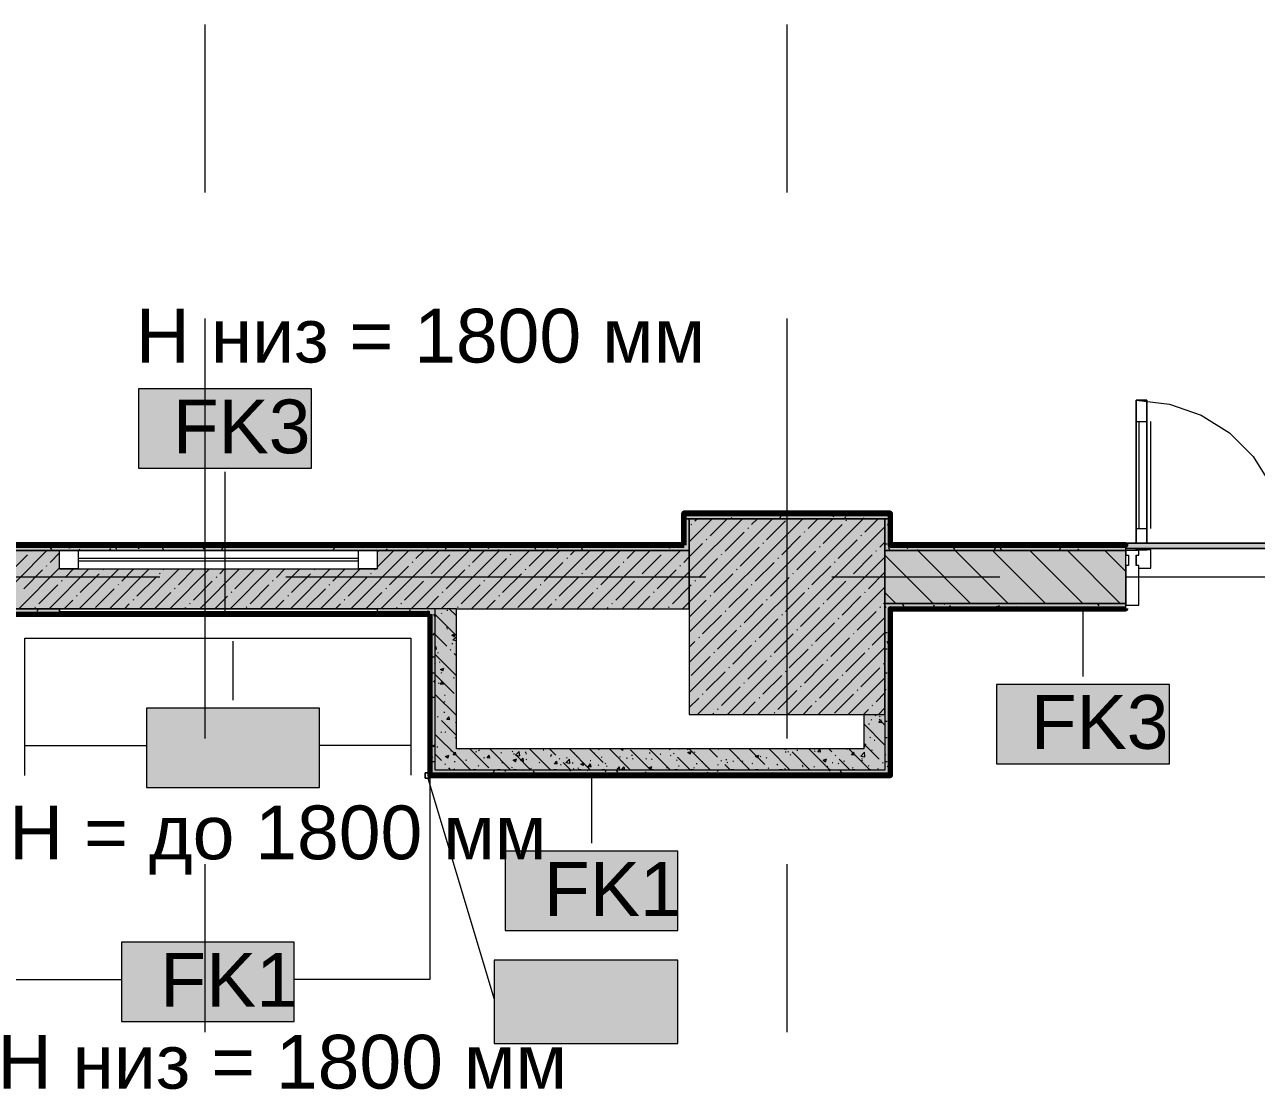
# Model space of a CAD drawing. Header units: millimetres. Extents: x -3817 to 677485, y -22715 to 103890.
# Drawn here: x 54021 to 58677, y 7774 to 11800 of the extents above; entities that cross this region are included whole.
import ezdxf

# ---------------------------------------------------------------- set-up
doc = ezdxf.new("R2010")
doc.units = ezdxf.units.MM
doc.layers.add('PDF _Геометрия', color=7, linetype='Continuous', true_color=0x1d1d1d)
doc.layers.add('PDF _Сплошная заливка', color=7, linetype='Continuous', true_color=0xffffff)
doc.layers.add('PDF _Текст', color=7, linetype='Continuous')
doc.styles.add('PDF GOST-Common', font='arial.ttf')

msp = doc.modelspace()

# ---------------------------------------------------------------- hatches: boundary and pattern name
at = {"layer": 'PDF _Сплошная заливка', "transparency": 33554559}
for points in [[(57273.3, 9931.3), (57293.3, 9931.3), (57293.3, 9951.4), (56513.3, 9951.4), (56513.3, 9931.3), (56533.3, 9931.3)], [(52977.9, 9591.3), (56533.3, 9591.3), (56533.3, 9811.3), (55353.3, 9811.3), (55353.3, 9741.4), (54153.3, 9741.4), (54153.3, 9811.3), (53093.3, 9811.3), (53093.3, 9771.3), (53088.3, 9771.3), (53088.3, 9811.3), (52849.5, 9811.3), (52837.9, 9791.4), (52803.3, 9811.3), (52798.3, 9811.3), (52798.3, 9771.3), (52793.3, 9771.3), (52793.3, 9811.3), (52773.3, 9811.3), (52773.3, 9591.3), (52803.3, 9591.3)], [(57273.3, 8981.3), (57293.3, 8981.3), (57293.3, 9591.3), (57273.3, 9591.3), (57273.3, 9191.4)], [(57273.3, 8981.3), (57273.3, 9061.4), (55653.3, 9061.4), (55653.3, 8981.3), (56330.8, 8981.3)], [(57293.3, 8961.3), (57293.3, 8981.3), (55573.3, 8981.3), (55573.3, 8961.3), (56330.8, 8961.3)]]:
    msp.add_hatch(color=256, dxfattribs=at).paths.add_polyline_path(points)
h = msp.add_hatch(color=256, dxfattribs=at)
h.paths.add_polyline_path([(56513.3, 9811.3), (56513.3, 9831.4), (52861, 9831.4), (52849.5, 9811.3), (56330.8, 9811.3)], flags=0)
h.paths.add_polyline_path([(52798.3, 9811.3), (52803.3, 9811.3), (52814.8, 9831.4), (52793.3, 9831.4), (52793.3, 9811.3)], flags=0)
h = msp.add_hatch(color=256, dxfattribs=at)
h.paths.add_polyline_path([(60783.9, 9811.3), (61013.3, 9811.3), (61013.3, 9831.4), (59833.5, 9831.4), (59833.5, 9811.3)], flags=0)
h.paths.add_polyline_path([(57293.3, 9811.3), (58183.3, 9811.3), (58183.3, 9831.4), (57293.3, 9831.4)], flags=0)
at = {"layer": 'PDF _Сплошная заливка', "true_color": 0x494949, "transparency": 33554559}
msp.add_hatch(color=251, dxfattribs=at).paths.add_polyline_path([(59823.3, 9819.4), (59823.3, 9839.4), (58183.3, 9839.4), (58183.3, 9819.4), (59299.5, 9819.4)])
at = {"layer": 'PDF _Сплошная заливка', "transparency": 33554559}
h = msp.add_hatch(color=256, dxfattribs=at)
h.paths.add_polyline_path([(61033.3, 9611.4), (61033.3, 9811.3), (59828.3, 9811.3), (59828.3, 9611.4), (61013.3, 9611.4)], flags=0)
h.paths.add_polyline_path([(57815.1, 9611.4), (58183.3, 9611.4), (58183.3, 9811.3), (57273.3, 9811.3), (57273.3, 9611.4)], flags=0)
h = msp.add_hatch(color=256, dxfattribs=at)
h.paths.add_polyline_path([(60783.9, 9591.3), (61013.3, 9591.3), (61013.3, 9611.4), (59833.5, 9611.4), (59833.5, 9591.3)], flags=0)
h.paths.add_polyline_path([(57293.3, 9591.3), (58183.3, 9591.3), (58183.3, 9611.4), (57273.3, 9611.4), (57273.3, 9591.3)], flags=0)
h = msp.add_hatch(color=256, dxfattribs=at)
h.paths.add_polyline_path([(55573.3, 9571.4), (55573.3, 9591.3), (55353.3, 9591.3), (55353.3, 9571.4), (55553.3, 9571.4)], flags=0)
h.paths.add_polyline_path([(53953.3, 9571.4), (54153.3, 9571.4), (54153.3, 9591.3), (53953.3, 9591.3)], flags=0)

# ---------------------------------------------------------------- linework, layer by layer
at = {"layer": 'PDF _Геометрия', "color": 253, "lineweight": 9, "true_color": 0xaaaaaa}
for points in [[(54703.3, 11164.8), (54703.3, 11799.8)], [(56903.3, 11164.8), (56903.3, 11799.8)], [(54703.3, 9101), (54703.3, 10688.5)], [(56903.3, 9101), (56903.3, 10688.5)], [(58223.3, 9839.4), (58223.3, 10379.3), (58349, 10365.2), (58468.4, 10323.4), (58575.5, 10256.1), (58665, 10166.6), (58732.3, 10059.5), (58774.1, 9940.1), (58785.4, 9839.4)], [(58223.3, 10299.3), (58263.3, 10299.3)], [(58233.3, 10299.3), (58233.3, 9894.4)], [(58277.3, 10299.3), (58277.3, 9894.4)], [(58223.3, 9894.4), (58263.3, 9894.4)], [(55353.3, 9811.3), (54153.3, 9811.3)], [(55283.3, 9781.4), (54223.3, 9781.4)], [(58223.3, 9819.4), (58223.3, 9814.4)], [(58233.3, 9744.3), (58278.3, 9744.3), (58278.3, 9814.4), (58223.3, 9814.4), (58223.3, 9811.3)], [(58223.3, 9794.3), (58223.3, 9754.3)], [(58263.3, 9819.4), (58263.3, 9814.4), (58263.3, 9819.4)], [(54153.3, 9741.4), (55353.3, 9741.4)], [(55283.3, 9771.3), (54223.3, 9771.3)], [(53897.6, 9711.4), (54532.6, 9711.4)], [(55008.8, 9711.4), (56596.3, 9711.4)], [(57072.6, 9711.4), (57707.6, 9711.4)], [(58183.8, 9711.4), (59771.3, 9711.4)], [(54703.3, 7989.8), (54703.3, 8624.8)], [(56903.3, 7989.8), (56903.3, 8624.8)]]:
    msp.add_lwpolyline(points, dxfattribs=at)
at = {"layer": 'PDF _Геометрия', "color": 7, "lineweight": 9}
for points in [[(55105, 10422.5), (54451.8, 10422.5), (54451.8, 10122.5), (55105, 10122.5)], [(57273.3, 9931.3), (56533.3, 9931.3), (56533.3, 9191.4), (57273.3, 9191.4)], [(58183.3, 9811.3), (57293.3, 9811.3)], [(57273.3, 9611.4), (58183.3, 9611.4)], [(58348.5, 9304.9), (57695.4, 9304.9), (57695.4, 9004.9), (58348.5, 9004.9)], [(55135, 9215.5), (54481.8, 9215.5), (54481.8, 8915.5), (55135, 8915.5)], [(56490.2, 8674.9), (55837.1, 8674.9), (55837.1, 8374.9), (56490.2, 8374.9)], [(55039.6, 8330.9), (54386.5, 8330.9), (54386.5, 8030.9), (55039.6, 8030.9)], [(56490.2, 8261.9), (55796.3, 8261.9), (55796.3, 7946.6), (56490.2, 7946.6)], [(56490.2, 8261.9), (55796.3, 8261.9), (55796.3, 7946.6), (56490.2, 7946.6)]]:
    msp.add_lwpolyline(points, close=True, dxfattribs=at)
at = {"layer": 'PDF _Геометрия', "color": 253, "lineweight": 9, "true_color": 0xaaaaaa}
for points in [[(58223.3, 9839.4), (58223.3, 10379.3), (58263.3, 10379.3), (58263.3, 9839.4), (58263.3, 10379.3), (58223.3, 10379.3)], [(58263.3, 9814.4), (58223.3, 9814.4), (58223.3, 9819.4), (58223.3, 9814.4)]]:
    msp.add_lwpolyline(points, close=True, dxfattribs=at)
at = {"layer": 'PDF _Геометрия', "color": 7, "lineweight": 9}
for points in [[(54778.4, 9570.8), (54778.4, 10108.6)], [(58183.3, 9819.4), (59823.3, 9819.4), (58183.3, 9819.4), (58183.3, 9839.4), (59823.3, 9839.4), (58183.3, 9839.4)], [(53954.3, 9571.4), (54153.3, 9571.4)], [(55553.3, 9570.4), (55553.3, 8961.3)], [(55653.3, 9591.3), (55573.3, 9591.3)], [(57293.3, 9591.3), (58183.3, 9591.3)], [(58021.9, 9590.9), (58021.9, 9335)], [(54808.4, 9468.2), (54808.4, 9245.6)], [(55552.8, 9227.1), (55552.8, 8189), (55039.6, 8189)], [(53951.7, 9197.1), (53951.7, 8189), (54386.5, 8189)], [(54021.8, 9073.6), (54481.8, 9073.6)], [(55477.9, 9073.6), (55135, 9073.6)], [(55552.3, 8970.3), (55535.3, 8970.3), (55535.3, 8950.3), (55554.8, 8950.3), (55554.8, 8960.3), (55554.8, 8950.3), (55535.3, 8950.3), (55535.3, 8970.3), (55545.3, 8970.3)], [(55545, 8950.3), (55796.3, 8114.4)], [(56163.7, 8960.8), (56163.7, 8705)]]:
    msp.add_lwpolyline(points, dxfattribs=at)
at = {"layer": 'PDF _Геометрия', "color": 9, "lineweight": 9, "true_color": 0xc0c0c0}
for points in [[(57193.3, 9191.4), (57193.3, 9061.4), (55653.3, 9061.4), (55653.3, 9591.3), (56533.3, 9591.3), (56533.3, 9811.3), (52849.5, 9811.3), (56513.3, 9811.3), (56533.3, 9811.3), (56533.3, 9931.3), (56513.3, 9931.3), (56513.3, 9832.4)], [(58183.3, 9591.3), (58183.3, 9611.4), (58183.3, 9811.3), (58183.3, 9831.4), (57293.3, 9831.4), (57293.3, 9931.3), (57273.3, 9931.3), (57273.3, 9811.3), (57293.3, 9811.3), (57273.3, 9811.3), (57273.3, 9611.4), (57273.3, 9591.3), (57273.3, 8981.3), (55573.3, 8981.3), (55573.3, 9571.4), (55573.3, 9591.3), (55353.3, 9591.3), (55353.3, 9571.4), (55553.3, 9571.4)], [(56513.3, 9831.4), (52861, 9831.4)], [(57273.3, 9311.3), (57273.3, 9061.4), (57273.3, 8981.3), (55653.3, 8981.3), (55573.3, 8981.3), (55573.3, 9591.3), (53933.3, 9591.3), (53933.3, 9061.4), (53933.3, 8981.3), (53933.3, 9591.3), (53953.3, 9591.3), (54153.3, 9591.3), (54153.3, 9571.4), (54153.3, 9591.3), (55353.3, 9591.3), (55353.3, 9571.4)], [(55553.3, 8961.3), (55573.3, 8961.3), (57293.3, 8961.3), (57293.3, 8981.3), (57293.3, 9590.3)]]:
    msp.add_lwpolyline(points, dxfattribs=at)
at = {"layer": 'PDF _Геометрия', "lineweight": 9}
for points in [[(56394.2, 9591.3), (56533.3, 9730.4), (56734.2, 9931.3)], [(56508.2, 9591.3), (56533.3, 9616.4), (56848.2, 9931.3)], [(56533.3, 9844.5), (56620.1, 9931.3)], [(56533.3, 9502.3), (56962.3, 9931.3)], [(56533.3, 9388.3), (57076.3, 9931.3)], [(56533.3, 9274.2), (57190.4, 9931.3)], [(56555.1, 9923.3), (56563.1, 9931.3)], [(56612.1, 9866.3), (56677.2, 9931.3)], [(56768.9, 9909.1), (56791.2, 9931.3)], [(56825.9, 9852), (56897.2, 9923.3)], [(56982.8, 9894.8), (57019.3, 9931.3)], [(57125.3, 9923.3), (57127.7, 9925.7)], [(57196.6, 9880.5), (57247.4, 9931.3)], [(56540.8, 9909.1), (56543.2, 9911.4)], [(56564.4, 9191.4), (57273.3, 9900.2)], [(56669.1, 9809.3), (56740.4, 9880.5)], [(56754.7, 9894.8), (56757, 9897.2)], [(56968.5, 9880.5), (56970.9, 9882.9)], [(57039.8, 9837.8), (57111.1, 9909.1)], [(56512.3, 9766.5), (56533.3, 9787.4), (56583.6, 9837.8)], [(56597.9, 9852), (56600.2, 9854.4)], [(56811.7, 9837.8), (56814.1, 9840.1)], [(56883, 9795), (56954.3, 9866.3)], [(57025.5, 9823.5), (57027.9, 9825.9)], [(57096.8, 9780.7), (57168.1, 9852)], [(57182.4, 9866.3), (57184.7, 9868.7)], [(57253.6, 9823.5), (57273.3, 9843.1)], [(53885.1, 9591.3), (54105.1, 9811.3)], [(53960.5, 9723.7), (54031.7, 9795)], [(54046, 9809.3), (54048.1, 9811.3)], [(54117.3, 9766.5), (54153.3, 9802.5)], [(55253.7, 9591.3), (55473.7, 9811.3)], [(55353.3, 9805), (55359.7, 9811.3)], [(55353.3, 9747.9), (55414.6, 9809.3)], [(55367.8, 9591.3), (55587.8, 9811.3)], [(55481.8, 9591.3), (55701.8, 9811.3)], [(55500.1, 9780.7), (55530.7, 9811.3)], [(55557.2, 9723.7), (55628.4, 9795)], [(55595.9, 9591.3), (55815.9, 9811.3)], [(55642.7, 9809.3), (55644.8, 9811.3)], [(55709.9, 9591.3), (55929.9, 9811.3)], [(55714, 9766.5), (55758.8, 9811.3)], [(55771, 9709.5), (55842.3, 9780.7)], [(55823.9, 9591.3), (56043.9, 9811.3)], [(55856.5, 9795), (55858.9, 9797.4)], [(55870.8, 9809.3), (55872.9, 9811.3)], [(55927.8, 9752.2), (55986.9, 9811.3)], [(55938, 9591.3), (56158, 9811.3)], [(56052, 9591.3), (56272, 9811.3)], [(56070.4, 9780.7), (56072.7, 9783.1)], [(56084.6, 9795), (56101, 9811.3)], [(56141.7, 9738), (56212.9, 9809.3)], [(56166.1, 9591.3), (56386.1, 9811.3)], [(56280.1, 9591.3), (56500.1, 9811.3)], [(56298.5, 9780.7), (56329.1, 9811.3)], [(56355.5, 9723.7), (56426.8, 9795)], [(56441, 9809.3), (56443.1, 9811.3)], [(56569.3, 9709.5), (56640.6, 9780.7)], [(56654.9, 9795), (56657.2, 9797.4)], [(56678.5, 9191.4), (57273.3, 9786.1)], [(56726.2, 9752.2), (56797.4, 9823.5)], [(56868.7, 9780.7), (56871.1, 9783.1)], [(56940, 9738), (57011.3, 9809.3)], [(57153.8, 9723.7), (57225.1, 9795)], [(57239.4, 9809.3), (57241.7, 9811.6)], [(57455.7, 9611.4), (57273.3, 9793.8)], [(57597.1, 9611.4), (57397.1, 9811.3)], [(57738.5, 9611.4), (57538.5, 9811.3)], [(57879.9, 9611.4), (57679.9, 9811.3)], [(58021.4, 9611.4), (57821.4, 9811.3)], [(58162.8, 9611.4), (57962.8, 9811.3)], [(58183.3, 9732.3), (58104.2, 9811.3)], [(53999.2, 9591.3), (54153.3, 9745.5)], [(54017.5, 9666.7), (54088.8, 9738)], [(54103, 9752.2), (54105.4, 9754.6)], [(54113.2, 9591.3), (54263.2, 9741.4)], [(54174.3, 9709.5), (54206.2, 9741.4)], [(54227.3, 9591.3), (54377.3, 9741.4)], [(54316.9, 9738), (54319.2, 9740.4)], [(54341.3, 9591.3), (54491.3, 9741.4)], [(54388.1, 9695.2), (54434.3, 9741.4)], [(54455.4, 9591.3), (54605.4, 9741.4)], [(54545, 9738), (54548.3, 9741.4)], [(54569.4, 9591.3), (54719.4, 9741.4)], [(54602, 9681), (54662.4, 9741.4)], [(54683.5, 9591.3), (54833.5, 9741.4)], [(54758.8, 9723.7), (54776.4, 9741.4)], [(54797.5, 9591.3), (54947.5, 9741.4)], [(54815.8, 9666.7), (54887.1, 9738)], [(54911.6, 9591.3), (55061.6, 9741.4)], [(54972.6, 9709.5), (55004.5, 9741.4)], [(55025.6, 9591.3), (55175.6, 9741.4)], [(55115.2, 9738), (55117.6, 9740.4)], [(55139.7, 9591.3), (55289.7, 9741.4)], [(55186.5, 9695.2), (55232.6, 9741.4)], [(55343.3, 9738), (55346.7, 9741.4)], [(55400.3, 9681), (55471.6, 9752.2)], [(55485.9, 9766.5), (55488.2, 9768.9)], [(55614.2, 9666.7), (55685.5, 9738)], [(55699.7, 9752.2), (55702.1, 9754.6)], [(55913.6, 9738), (55915.9, 9740.4)], [(55984.8, 9695.2), (56056.1, 9766.5)], [(56198.7, 9681), (56270, 9752.2)], [(56284.2, 9766.5), (56286.6, 9768.9)], [(56412.5, 9666.7), (56483.8, 9738)], [(56498.1, 9752.2), (56500.4, 9754.6)], [(56711.9, 9738), (56714.3, 9740.4)], [(56783.2, 9695.2), (56854.5, 9766.5)], [(56997, 9681), (57068.3, 9752.2)], [(57082.6, 9766.5), (57084.9, 9768.9)], [(54160, 9695.2), (54162.4, 9697.6)], [(54231.3, 9652.4), (54302.6, 9723.7)], [(54445.2, 9638.2), (54516.5, 9709.5)], [(54530.7, 9723.7), (54533.1, 9726.1)], [(54659, 9623.9), (54730.3, 9695.2)], [(54744.5, 9709.5), (54746.9, 9711.8)], [(54958.4, 9695.2), (54960.8, 9697.6)], [(55029.7, 9652.4), (55101, 9723.7)], [(55243.5, 9638.2), (55314.8, 9709.5)], [(55329.1, 9723.7), (55331.4, 9726.1)], [(55457.4, 9623.9), (55528.6, 9695.2)], [(55542.9, 9709.5), (55545.3, 9711.8)], [(55756.7, 9695.2), (55759.1, 9697.6)], [(55828, 9652.4), (55899.3, 9723.7)], [(56041.9, 9638.2), (56113.1, 9709.5)], [(56127.4, 9723.7), (56129.8, 9726.1)], [(56255.7, 9623.9), (56327, 9695.2)], [(56341.2, 9709.5), (56343.6, 9711.8)], [(56555.1, 9695.2), (56557.5, 9697.6)], [(56626.4, 9652.4), (56697.6, 9723.7)], [(56840.2, 9638.2), (56911.5, 9709.5)], [(56925.7, 9723.7), (56928.1, 9726.1)], [(57054, 9623.9), (57125.3, 9695.2)], [(57139.6, 9709.5), (57142, 9711.8)], [(57210.9, 9666.7), (57273.3, 9729.1)], [(54074.5, 9609.7), (54145.8, 9681)], [(54217.1, 9638.2), (54219.4, 9640.6)], [(54288.4, 9595.4), (54359.6, 9666.7)], [(54373.9, 9681), (54376.3, 9683.3)], [(54512.4, 9591.3), (54573.5, 9652.4)], [(54587.7, 9666.7), (54590.1, 9669.1)], [(54801.6, 9652.4), (54803.9, 9654.8)], [(54872.9, 9609.7), (54944.1, 9681)], [(55015.4, 9638.2), (55017.8, 9640.6)], [(55086.7, 9595.4), (55158, 9666.7)], [(55172.2, 9681), (55174.6, 9683.3)], [(55310.7, 9591.3), (55371.8, 9652.4)], [(55386.1, 9666.7), (55388.4, 9669.1)], [(55599.9, 9652.4), (55602.3, 9654.8)], [(55671.2, 9609.7), (55742.5, 9681)], [(55813.8, 9638.2), (55816.1, 9640.6)], [(55885, 9595.4), (55956.3, 9666.7)], [(55970.6, 9681), (55973, 9683.3)], [(56109.1, 9591.3), (56170.2, 9652.4)], [(56184.4, 9666.7), (56186.8, 9669.1)], [(56398.3, 9652.4), (56400.6, 9654.8)], [(56469.5, 9609.7), (56533.3, 9673.4), (56540.8, 9681)], [(56612.1, 9638.2), (56614.5, 9640.6)], [(56683.4, 9595.4), (56754.7, 9666.7)], [(56768.9, 9681), (56771.3, 9683.3)], [(56792.5, 9191.4), (57273.3, 9672.1)], [(56897.2, 9581.2), (56968.5, 9652.4)], [(56982.8, 9666.7), (56985.1, 9669.1)], [(57196.6, 9652.4), (57199, 9654.8)], [(57314.2, 9611.4), (57273.3, 9652.3)], [(54060.3, 9595.4), (54062.6, 9597.8)], [(54170.2, 9591.3), (54202.8, 9623.9)], [(54398.3, 9591.3), (54416.7, 9609.7)], [(54430.9, 9623.9), (54433.3, 9626.3)], [(54626.4, 9591.3), (54630.5, 9595.4)], [(54644.8, 9609.7), (54647.1, 9612)], [(54740.5, 9591.3), (54787.3, 9638.2)], [(54858.6, 9595.4), (54861, 9597.8)], [(54968.6, 9591.3), (55001.2, 9623.9)], [(55196.7, 9591.3), (55215, 9609.7)], [(55229.3, 9623.9), (55231.6, 9626.3)], [(55424.8, 9591.3), (55428.8, 9595.4)], [(55443.1, 9609.7), (55445.5, 9612)], [(55538.8, 9591.3), (55585.7, 9638.2)], [(55656.9, 9595.4), (55659.3, 9597.8)], [(55766.9, 9591.3), (55799.5, 9623.9)], [(55995, 9591.3), (56013.3, 9609.7)], [(56027.6, 9623.9), (56030, 9626.3)], [(56223.1, 9591.3), (56227.2, 9595.4)], [(56241.4, 9609.7), (56243.8, 9612)], [(56337.2, 9591.3), (56384, 9638.2)], [(56455.3, 9595.4), (56457.7, 9597.8)], [(56533.3, 9559.3), (56597.9, 9623.9)], [(56740.4, 9538.4), (56811.7, 9609.7)], [(56825.9, 9623.9), (56828.3, 9626.3)], [(56954.3, 9524.1), (57025.5, 9595.4)], [(57039.8, 9609.7), (57042.2, 9612)], [(57111.1, 9566.9), (57182.4, 9638.2)], [(57253.6, 9595.4), (57256, 9597.8)], [(57267.9, 9609.7), (57273.3, 9615)], [(56583.6, 9495.6), (56654.9, 9566.9)], [(56669.1, 9581.2), (56671.5, 9583.5)], [(56797.4, 9481.4), (56868.7, 9552.7)], [(56883, 9566.9), (56885.3, 9569.3)], [(56906.6, 9191.4), (57273.3, 9558)], [(57096.8, 9552.7), (57099.2, 9555)], [(57168.1, 9509.9), (57239.4, 9581.2)], [(56640.6, 9438.6), (56711.9, 9509.9)], [(56726.2, 9524.1), (56728.5, 9526.5)], [(56940, 9509.9), (56942.4, 9512.3)], [(57011.3, 9467.1), (57082.6, 9538.4)], [(57225.1, 9452.9), (57273.3, 9501)], [(56533.3, 9445.3), (56555.1, 9467.1)], [(56569.3, 9481.4), (56571.7, 9483.7)], [(56697.6, 9381.6), (56768.9, 9452.9)], [(56783.2, 9467.1), (56785.6, 9469.5)], [(56854.5, 9424.3), (56925.7, 9495.6)], [(56997, 9452.9), (56999.4, 9455.2)], [(57068.3, 9410.1), (57139.6, 9481.4)], [(57153.8, 9495.6), (57156.2, 9498)], [(56540.8, 9338.8), (56612.1, 9410.1)], [(56626.4, 9424.3), (56628.7, 9426.7)], [(56840.2, 9410.1), (56842.6, 9412.5)], [(56911.5, 9367.3), (56982.8, 9438.6)], [(57020.6, 9191.4), (57273.3, 9444)], [(57125.3, 9353.1), (57196.6, 9424.3)], [(57210.9, 9438.6), (57213.2, 9441)], [(56683.4, 9367.3), (56685.8, 9369.7)], [(56754.7, 9324.6), (56825.9, 9395.8)], [(56968.5, 9310.3), (57039.8, 9381.6)], [(57054, 9395.8), (57056.4, 9398.2)], [(57182.4, 9296), (57253.6, 9367.3)], [(57267.9, 9381.6), (57270.3, 9383.9)], [(56597.9, 9281.8), (56669.1, 9353.1)], [(56811.7, 9267.5), (56883, 9338.8)], [(56897.2, 9353.1), (56899.6, 9355.4)], [(57025.5, 9253.3), (57096.8, 9324.6)], [(57111.1, 9338.8), (57113.4, 9341.2)], [(57134.7, 9191.4), (57273.3, 9329.9)], [(56583.6, 9267.5), (56586, 9269.9)], [(56654.9, 9224.8), (56726.2, 9296)], [(56740.4, 9310.3), (56742.8, 9312.7)], [(56868.7, 9210.5), (56940, 9281.8)], [(56954.3, 9296), (56956.6, 9298.4)], [(57082.6, 9196.2), (57153.8, 9267.5)], [(57168.1, 9281.8), (57170.5, 9284.2)], [(57239.4, 9239), (57273.3, 9272.9)], [(56533.3, 9217.2), (56569.3, 9253.3)], [(56735.5, 9191.4), (56783.2, 9239)], [(56797.4, 9253.3), (56799.8, 9255.6)], [(56963.6, 9191.4), (56997, 9224.8)], [(57011.3, 9239), (57013.6, 9241.4)], [(57225.1, 9224.8), (57227.5, 9227.1)], [(56621.5, 9191.4), (56626.4, 9196.2)], [(56640.6, 9210.5), (56643, 9212.9)], [(56854.5, 9196.2), (56856.8, 9198.6)], [(57191.7, 9191.4), (57210.9, 9210.5)], [(57248.7, 9191.4), (57273.3, 9215.9)]]:
    msp.add_lwpolyline(points, dxfattribs=at)
at = {"layer": 'PDF _Геометрия', "color": 231, "lineweight": 70, "true_color": 0xff80c0}
for points in [[(56513.3, 9831.4), (56513.3, 9951.4), (56512.3, 9951.4), (56512.3, 9831.4)], [(56513.3, 9951.4), (57293.3, 9951.4), (57293.3, 9952.4), (56513.3, 9952.4)], [(57293.3, 9951.4), (57293.3, 9831.4), (57294.3, 9831.4), (58183.3, 9831.4), (58183.3, 9832.4), (57294.3, 9832.4), (57294.3, 9951.4)]]:
    msp.add_lwpolyline(points, close=True, dxfattribs=at)
at = {"layer": 'PDF _Геометрия', "color": 9, "lineweight": 9, "true_color": 0xc0c0c0}
msp.add_lwpolyline([(56513.3, 9931.3), (57293.3, 9931.3), (57293.3, 9951.4), (56513.3, 9951.4)], close=True, dxfattribs=at)
at = {"layer": 'PDF _Геометрия', "color": 253, "lineweight": 9, "true_color": 0x9b9b9b}
for points in [[(56520.3, 9931), (56520.1, 9931.3), (56515.2, 9939.7)], [(56614.7, 9950.3), (56614.1, 9951.4)], [(56696, 9931.3), (56692.9, 9936.7)], [(56878.7, 9939.6), (56874, 9931.3)], [(56920.4, 9950.7), (56915.4, 9942)], [(57026.3, 9951.4), (57025, 9949.1)], [(57038.1, 9948.4), (57036.4, 9951.4)], [(57079.8, 9937.3), (57074.7, 9946)], [(57124.5, 9938.5), (57120.4, 9931.3)], [(57192.5, 9934.4), (57190.8, 9931.3)], [(57272.7, 9951.4), (57270.8, 9948)], [(56513.3, 9897.1), (56519.4, 9897.1)], [(57286.9, 9915.1), (57281.9, 9906.4)], [(54082.2, 9825.6), (54078.9, 9831.4)], [(54141.1, 9830.8), (54136.1, 9822.1)], [(54191.9, 9818.6), (54186.9, 9827.3)], [(54386.8, 9829.7), (54381.8, 9821)], [(54454.9, 9825.6), (54449.8, 9816.9)], [(54929.1, 9821.9), (54924.1, 9830.6)], [(54986.1, 9831.4), (54982.9, 9825.9)], [(55232.5, 9831.4), (55228.7, 9824.8)], [(55242.9, 9827), (55240.4, 9831.4)], [(55301.7, 9829.4), (55296.7, 9820.7)], [(55310.9, 9831.1), (55310.8, 9831.4)], [(55352.5, 9820), (55347.5, 9828.7)], [(55488.6, 9828.1), (55486.7, 9831.4)], [(55547.5, 9828.3), (55542.4, 9819.6)], [(55666.3, 9825.1), (55662.7, 9831.4)], [(55776, 9818.1), (55770.9, 9826.8)], [(55830.8, 9831.4), (55829.8, 9829.7)], [(56038.9, 9826.1), (56033.9, 9817.4)], [(56077.2, 9831.4), (56075.6, 9828.6)], [(56147.5, 9831.4), (56143.6, 9824.5)], [(56393.9, 9831.4), (56389.3, 9823.4)], [(56462.4, 9828), (56457.4, 9819.3)], [(56513.2, 9821.3), (56508.1, 9830.1)], [(56519.3, 9865.6), (56514.2, 9856.9)], [(57273.3, 9836.1), (57281.4, 9836.1)], [(57309, 9831.4), (57304.2, 9823.1)], [(57360.1, 9817.6), (57355, 9826.3)], [(57731.3, 9831.4), (57727.7, 9825)], [(58083.3, 9831.4), (58083.1, 9831)], [(58097.3, 9820.8), (58092.2, 9829.5)], [(58153.7, 9831.4), (58151.1, 9826.9)], [(54123.9, 9814.5), (54118.8, 9823.2)], [(54231.3, 9811.3), (54228.5, 9816.1)], [(54345.2, 9818.5), (54341, 9811.3)], [(54369.6, 9815.6), (54364.6, 9824.3)], [(54547.3, 9812.6), (54542.3, 9821.3)], [(54653.6, 9811.3), (54651.9, 9814.2)], [(54700.6, 9824.5), (54695.6, 9815.8)], [(54768.6, 9820.4), (54763.6, 9811.7)], [(55192.1, 9822.3), (55187, 9813.6)], [(55392.7, 9811.3), (55389.1, 9817.5)], [(55615.5, 9824.2), (55610.5, 9815.5)], [(55707.9, 9814), (55702.9, 9822.7)], [(55815, 9811.3), (55812.6, 9815.6)], [(55953.7, 9815.1), (55948.6, 9823.8)], [(55997.3, 9815), (55995.2, 9811.3)], [(56131.4, 9812.1), (56126.3, 9820.8)], [(56237.4, 9811.3), (56236, 9813.7)], [(56243, 9813.9), (56241.6, 9811.3)], [(57292, 9813.5), (57287, 9822.2)], [(57398.8, 9811.3), (57396.7, 9815.1)], [(57403.7, 9812.5), (57403, 9811.3)], [(57537.8, 9814.6), (57532.7, 9823.3)], [(57691.1, 9822.5), (57686, 9813.8)], [(57715.5, 9811.6), (57710.4, 9820.3)], [(57821.2, 9811.3), (57820.1, 9813.2)], [(57936.8, 9821.4), (57931.8, 9812.7)], [(58004.8, 9817.4), (58001.4, 9811.3)], [(54131.9, 9592.3), (54142, 9592.3)], [(55473, 9592.3), (55483.1, 9592.3)], [(55564.5, 9592.3), (55573.3, 9592.3)], [(57277.9, 9594.1), (57273.3, 9602.1)], [(57345.9, 9598.2), (57340.9, 9606.9)], [(57385.1, 9591.3), (57382.5, 9595.8)], [(57459.5, 9604.3), (57454.4, 9595.6)], [(57498.7, 9611.4), (57496.1, 9606.7)], [(57523.6, 9595.2), (57518.6, 9603.9)], [(57701.3, 9592.2), (57696.3, 9600.9)], [(57705.2, 9603.2), (57700.2, 9594.5)], [(57773.2, 9599.1), (57768.7, 9591.3)], [(57807.4, 9591.3), (57806, 9593.9)], [(57921.1, 9611.4), (57919.5, 9608.6)], [(58019, 9598), (58015.1, 9591.3)], [(58083.1, 9601.5), (58078.1, 9610.2)], [(58087, 9593.9), (58085.5, 9591.3)], [(54072, 9589.1), (54066.9, 9580.4)], [(55380, 9589.5), (55378.9, 9591.3)], [(55460.9, 9571.4), (55458.3, 9575.9)], [(55478.3, 9586.7), (55473.3, 9577.9)], [(55546.4, 9582.6), (55541.3, 9573.9)], [(55573, 9560.1), (55567.9, 9568.8)], [(57663.6, 9592), (57663.2, 9591.3)], [(55557.5, 9540.9), (55553.3, 9533.5)], [(55561.8, 9518.4), (55556.8, 9527.2)], [(55568.7, 9499.3), (55563.7, 9490.6)], [(57273.3, 9500.9), (57281.4, 9500.9)], [(57286, 9458.1), (57281, 9466.8)], [(55554.7, 9408.8), (55553.3, 9411.3)], [(55564.5, 9409.4), (55573.3, 9409.4)], [(57273.3, 9439.9), (57281.4, 9439.9)], [(55573.3, 9385.3), (55570.7, 9380.9)], [(55558.8, 9340.7), (55553.8, 9349.4)], [(55564.5, 9348.5), (55573.3, 9348.5)], [(55571.7, 9321.6), (55566.7, 9312.9)], [(57273.3, 9348.5), (57281.4, 9348.5)], [(57276.6, 9287.5), (57273.3, 9281.8)], [(55564.5, 9257), (55573.3, 9257)], [(55573.3, 9254.8), (55573.1, 9255)], [(57273.3, 9165.6), (57281.4, 9165.6)], [(57273.3, 9104.6), (57281.4, 9104.6)], [(57293.3, 9079.8), (57290.3, 9085)], [(55564, 9027), (55559, 9035.7)], [(55564.5, 9074.2), (55573.3, 9074.2)], [(55570.6, 9075.9), (55565.6, 9067.2)], [(57275.5, 9041.8), (57273.3, 9037.9)], [(55564.5, 9013.2), (55573.3, 9013.2)], [(57273.3, 9013.2), (57281.4, 9013.2)], [(57286.7, 9000.2), (57281.6, 8991.5)], [(55716.9, 8982.7), (55726.9, 8982.7)], [(55755.4, 8969.2), (55750.8, 8961.3)], [(55797, 8980.3), (55792, 8971.6)], [(55808.3, 8982.7), (55818.4, 8982.7)], [(55840.2, 8975.3), (55836.7, 8981.3)], [(55869.3, 8982.7), (55879.3, 8982.7)], [(55903.2, 8981.3), (55901.6, 8978.7)], [(55908.2, 8979.4), (55907.1, 8981.3)], [(55949.9, 8968.2), (55944.9, 8976.9)], [(55989, 8961.3), (55986.5, 8965.8)], [(56001.1, 8968.1), (55997.2, 8961.3)], [(56021.7, 8982.7), (56031.7, 8982.7)], [(56069.1, 8964), (56067.6, 8961.3)], [(56086, 8976.4), (56083.1, 8981.3)], [(56113.1, 8982.7), (56123.2, 8982.7)], [(56149.5, 8981.3), (56147.4, 8977.6)], [(56204.5, 8982.7), (56214.6, 8982.7)], [(56219.9, 8981.3), (56215.4, 8973.5)], [(56263.7, 8973.4), (56259, 8981.3)], [(56305.3, 8962.2), (56300.3, 8970.9)], [(56314.9, 8962.9), (56314, 8961.3)], [(56373.3, 8966.3), (56368.3, 8975)], [(56387.4, 8982.7), (56397.5, 8982.7)], [(56411.4, 8961.3), (56409.9, 8963.9)], [(56478.9, 8982.7), (56488.9, 8982.7)], [(56539.8, 8982.7), (56549.9, 8982.7)], [(56551, 8963.3), (56546, 8972)], [(56602.2, 8973), (56597.2, 8964.3)], [(56642.3, 8981.3), (56638.8, 8975.4)], [(56692.2, 8982.7), (56702.3, 8982.7)], [(56728.1, 8961.3), (56723.7, 8969)], [(56783.7, 8982.7), (56793.7, 8982.7)], [(56833.7, 8961.3), (56833.4, 8962)], [(56848, 8971.9), (56842.9, 8963.2)], [(56875.1, 8982.7), (56885.2, 8982.7)], [(56916, 8967.8), (56912.3, 8961.3)], [(57058, 8982.7), (57068, 8982.7)], [(57064.6, 8981.3), (57062.3, 8977.3)], [(57068.9, 8980.7), (57068.5, 8981.3)], [(57110.5, 8969.6), (57105.5, 8978.3)], [(57149.4, 8982.7), (57159.5, 8982.7)], [(57161.7, 8966.7), (57158.7, 8961.3)], [(57210.4, 8982.7), (57220.4, 8982.7)], [(57229.8, 8962.6), (57229, 8961.3)]]:
    msp.add_lwpolyline(points, dxfattribs=at)
at = {"layer": 'PDF _Геометрия', "color": 231, "lineweight": 70, "true_color": 0xff80c0}
for points in [[(52861, 9831.4), (56513.3, 9831.4)], [(56513.3, 9832.4), (52861.6, 9832.4)], [(55552.3, 9570.4), (55552.3, 8960.3), (55553.3, 8960.3), (57293.3, 8960.3), (57293.3, 8960.8), (57294.3, 8960.8), (57294.3, 9591.3), (57293.3, 9591.3), (57293.3, 8961.3), (55553.3, 8961.3)]]:
    msp.add_lwpolyline(points, dxfattribs=at)
at = {"layer": 'PDF _Геометрия', "color": 231, "lineweight": 9, "true_color": 0xff80c0}
for points in [[(56513.3, 9831.4), (56513.3, 9832.4)], [(55553.3, 8961.3), (55553.3, 9570.4), (55552.3, 9570.4)]]:
    msp.add_lwpolyline(points, dxfattribs=at)
at = {"layer": 'PDF _Геометрия', "color": 253, "lineweight": 13, "true_color": 0xaaaaaa}
for points in [[(54223.3, 9811.3), (54223.3, 9741.4), (54153.3, 9741.4), (54153.3, 9811.3)], [(55353.3, 9811.3), (55353.3, 9741.4), (55283.3, 9741.4), (55283.3, 9811.3)]]:
    msp.add_lwpolyline(points, close=True, dxfattribs=at)
at = {"layer": 'PDF _Геометрия', "color": 7, "lineweight": 20}
msp.add_lwpolyline([(58223.3, 9794.3), (58233.3, 9794.3), (58233.3, 9811.3), (58183.3, 9811.3), (58183.3, 9794.3), (58193.3, 9794.3), (58193.3, 9754.3), (58183.3, 9754.3), (58183.3, 9604.4), (58233.3, 9604.4), (58233.3, 9754.3), (58223.3, 9754.3)], close=True, dxfattribs=at)
at = {"layer": 'PDF _Геометрия', "color": 52, "lineweight": 9, "true_color": 0xe1dc04}
for points in [[(54153.3, 9571.4), (53954.3, 9571.4), (53954.3, 9570.4)], [(55553.3, 9570.4), (55553.3, 9571.4)], [(58183.3, 9591.3), (57293.3, 9591.3), (57293.3, 9590.3)]]:
    msp.add_lwpolyline(points, dxfattribs=at)
at = {"layer": 'PDF _Геометрия', "color": 52, "lineweight": 70, "true_color": 0xe1dc04}
for points in [[(53954.3, 9570.4), (55552.3, 9570.4)], [(55553.3, 9571.4), (54153.3, 9571.4)], [(57293.3, 9590.3), (58183.3, 9590.3), (58183.3, 9591.3)]]:
    msp.add_lwpolyline(points, dxfattribs=at)
at = {"layer": 'PDF _Геометрия', "color": 252, "lineweight": 9, "true_color": 0x878787}
for points in [[(55653.3, 9488.8), (55573.3, 9568.8)], [(55573.3, 9562.2), (55575.7, 9564.1)], [(55595, 9575.6), (55597.4, 9573.4)], [(55617.5, 9585.3), (55620.8, 9585.8)], [(55653.3, 9564.3), (55626.2, 9591.3)], [(55573.3, 9515.5), (55574, 9515.6)], [(55573.3, 9504.6), (55573.6, 9504.9)], [(55615.2, 9521.1), (55618.6, 9521.5)], [(55616.5, 9516.3), (55619.3, 9514.5)], [(55617, 9449.7), (55573.3, 9493.4)], [(55635.8, 9459.8), (55639.1, 9460.2)], [(55645, 9484.9), (55636.1, 9490.8), (55648.6, 9495.6)], [(55653.3, 9470), (55640, 9472.1), (55653.3, 9485.9)], [(55645, 9484.8), (55648.6, 9495.6)], [(55573.3, 9446.8), (55575.9, 9450)], [(55573.3, 9439.3), (55578, 9438.8)], [(55653.3, 9338), (55573.3, 9418)], [(55578, 9438.8), (55575.9, 9449.9)], [(55581.1, 9425.9), (55583.9, 9424.1)], [(55632, 9434.6), (55629.5, 9437.2)], [(55653.3, 9413.4), (55644.6, 9422.1)], [(55589, 9389.7), (55592.3, 9390.1)], [(55601.7, 9356), (55592.8, 9361.9), (55605.3, 9366.7)], [(55601.7, 9355.9), (55605.3, 9366.7)], [(55644.6, 9271.2), (55573.3, 9342.6)], [(55602.6, 9305.1), (55592, 9306), (55600.6, 9316.3)], [(55594.4, 9350.5), (55596.9, 9348.2)], [(55602.6, 9305.1), (55600.6, 9316.2)], [(55641.4, 9331.1), (55644.2, 9329.3)], [(55653.3, 9187.1), (55573.3, 9267.1)], [(55584, 9311.2), (55586.8, 9309.4)], [(55652.3, 9270.1), (55653.3, 9270.2)], [(55606, 9240.7), (55608.9, 9238.9)], [(55607.8, 9264.2), (55611.1, 9264.6)], [(55652.5, 9220.2), (55653.3, 9220.9)], [(55584.3, 9180.7), (55581.8, 9183.2)], [(55605.5, 9199.9), (55608.8, 9200.4)], [(55627.3, 9171.4), (55616.7, 9172.3), (55625.2, 9182.5)], [(55627.3, 9171.3), (55625.2, 9182.5)], [(57238.8, 9185.7), (57236.3, 9188.2)], [(57273.3, 9151.2), (57251.4, 9173.1)], [(57252.4, 9185), (57254.9, 9182.7)], [(55573.3, 9148.7), (55574.2, 9148)], [(55653.3, 9111.7), (55596.8, 9168.1)], [(55626.1, 9138.7), (55629.4, 9139.1)], [(55650.3, 9161), (55653, 9163.1)], [(57273.3, 9075.8), (57193.3, 9155.8)], [(57211.5, 9155.5), (57214.8, 9155.9)], [(57219.6, 9172.5), (57222.4, 9170.7)], [(57260.5, 9160.1), (57249.9, 9161), (57258.4, 9171.2)], [(57260.5, 9160), (57258.5, 9171.2)], [(55708.1, 8981.3), (55653.3, 9036.2), (55573.3, 9116.2)], [(55593.9, 9125.3), (55596.4, 9123.1)], [(55608.9, 9126), (55611.7, 9124.2)], [(55648.1, 9101.9), (55650.8, 9103.9)], [(57193.3, 9077.7), (57201.3, 9080.7)], [(57251.4, 9022.3), (57212.3, 9061.4), (57193.3, 9080.4)], [(57197.7, 9070), (57201.3, 9080.7)], [(57216.7, 9104.9), (57219.1, 9102.7)], [(57232.1, 9094.2), (57235.4, 9094.7)], [(55596.8, 9017.2), (55573.3, 9040.8)], [(55579.3, 9068.5), (55582.6, 9069)], [(55621.3, 9026.5), (55612.5, 9032.5), (55624.9, 9037.2)], [(55621.3, 9026.5), (55624.9, 9037.2)], [(55630.9, 9055.5), (55633.8, 9053.6)], [(55652, 9037.6), (55641.3, 9038.6), (55649.9, 9048.8)], [(55646, 9042.7), (55648.6, 9044.7)], [(55652, 9037.6), (55649.9, 9048.7)], [(55663.7, 9061.4), (55664.3, 9060.8)], [(55775.4, 8989.6), (55703.6, 9061.4)], [(55725.9, 9051.4), (55728.7, 9049.6)], [(55737.3, 9055.2), (55739.9, 9057.2)], [(55779.5, 9026.5), (55768.9, 9027.4), (55777.4, 9037.6)], [(55779.5, 9026.4), (55777.4, 9037.6)], [(55859, 8981.3), (55779, 9061.4)], [(55820.8, 9047.4), (55823.6, 9045.6)], [(55865.9, 9049.9), (55863.4, 9052.4)], [(55868.9, 9042.7), (55872.3, 9043.1)], [(55876.9, 9037.4), (55890.8, 9051.8)], [(55876.9, 9037.4), (55892.7, 9035)], [(55934.5, 8981.3), (55878.5, 9037.4)], [(55892.8, 9034.9), (55890.8, 9051.8)], [(55913.5, 9048.6), (55916.8, 9049)], [(55915.7, 9043.4), (55918.5, 9041.6)], [(56009.9, 8981.3), (55929.9, 9061.4)], [(55980.8, 9057.4), (55984.1, 9057.9)], [(56029.3, 9037.4), (56005.3, 9061.4)], [(56008.5, 9033.2), (56011.2, 9035.3)], [(56010.6, 9039.4), (56013.4, 9037.6)], [(56160.7, 8981.3), (56080.7, 9061.4)], [(56098.3, 9044.6), (56101, 9046.7)], [(56105.5, 9035.4), (56108.3, 9033.6)], [(56207.9, 9009.7), (56156.2, 9061.4)], [(56172.9, 9046), (56175.4, 9043.8)], [(56190.7, 9057.9), (56193.4, 9060)], [(56311.6, 8981.3), (56231.6, 9061.4)], [(56281.7, 9055.4), (56272.9, 9061.3), (56272.9, 9061.4)], [(56281.7, 9055.3), (56283.8, 9061.4)], [(56386.4, 8982), (56311, 9057.5)], [(56315, 9037.5), (56318.3, 9037.9)], [(56382.3, 9046.3), (56385.6, 9046.8)], [(56462.5, 8981.3), (56382.5, 9061.4)], [(56422.9, 9042.6), (56425.4, 9040.3)], [(56461.8, 9057.5), (56457.9, 9061.4)], [(56462, 9036), (56464.6, 9038)], [(56476.9, 9042.4), (56474.4, 9044.9)], [(56494.6, 9061.1), (56496.5, 9061.4)], [(56526.6, 9060.4), (56529.1, 9058.1)], [(56537.3, 9041.1), (56528.4, 9047.1), (56540.9, 9051.9)], [(56613.3, 8981.3), (56533.3, 9061.4)], [(56537.3, 9041.1), (56540.9, 9051.8)], [(56553.3, 9048.5), (56555.9, 9050.5)], [(56640.3, 9029.8), (56608.8, 9061.4)], [(56643.1, 9059.9), (56645, 9061.4)], [(56764.2, 8981.3), (56684.2, 9061.4)], [(56818.9, 9002.2), (56759.7, 9061.4)], [(56783.8, 9035.2), (56787.1, 9035.6)], [(56792.8, 9026.9), (56783.9, 9032.9), (56796.4, 9037.6)], [(56792.8, 9026.8), (56796.4, 9037.6)], [(56801.9, 9033.7), (56804.4, 9031.5)], [(56915.1, 8981.3), (56835.1, 9061.4)], [(56902.6, 9059.8), (56892, 9060.7), (56892.5, 9061.4)], [(56896.1, 9050), (56899.4, 9050.4)], [(56902.6, 9059.7), (56902.3, 9061.4)], [(56905.6, 9051.5), (56908.1, 9049.3)], [(56914.4, 9037.9), (56917, 9040)], [(56990.6, 8981.3), (56922, 9049.9)], [(56940.6, 9055.9), (56943.9, 9056.3)], [(57065.9, 8981.3), (56985.9, 9061.4)], [(57005.5, 9061.4), (57007.7, 9061)], [(57006.7, 9051.3), (57009.4, 9053.3)], [(57007.7, 9061), (57007.7, 9061.4)], [(57030.1, 9048.6), (57019.5, 9049.6), (57028.1, 9059.8)], [(57030.1, 9048.6), (57028.1, 9059.7)], [(57072.8, 9049.9), (57061.4, 9061.4)], [(57087.9, 9034.8), (57085.4, 9037.4)], [(57128.2, 9061.4), (57130.3, 9060)], [(57216.8, 8981.3), (57136.8, 9061.4)], [(57157.6, 9037.5), (57147, 9038.4), (57155.6, 9048.6)], [(57157.6, 9037.4), (57155.6, 9048.6)], [(57181.6, 9034), (57195.5, 9048.5)], [(57181.6, 9034), (57197.5, 9031.6)], [(57193.3, 9073), (57197.7, 9070)], [(57197.5, 9031.5), (57195.5, 9048.4)], [(57222.4, 9057.8), (57225.3, 9056)], [(55611.9, 9002.2), (55609.4, 9004.7)], [(55632.7, 8981.3), (55624.5, 8989.6)], [(55644.8, 9013.2), (55648.1, 9013.6)], [(55689.3, 9019.1), (55692.6, 9019.5)], [(55735.1, 8996), (55737.8, 8998)], [(55756.7, 9027.9), (55760, 9028.4)], [(55824.9, 9007.4), (55827.6, 9009.4)], [(55861.9, 8992.6), (55864.3, 8990.4)], [(55876.8, 9012.3), (55868, 9018.2), (55880.4, 9023)], [(55876.8, 9012.2), (55880.4, 9023)], [(55907, 9015.3), (55896.4, 9016.2), (55905, 9026.5)], [(55907, 9015.3), (55905, 9026.4)], [(55917.2, 9020.7), (55919.9, 9022.8)], [(55934, 8987.3), (55937.3, 8987.7)], [(55965.6, 9010.4), (55968, 9008.2)], [(56034.6, 9004.2), (56023.9, 9005.1), (56032.5, 9015.3)], [(56034.6, 9004.1), (56032.5, 9015.3)], [(56044.4, 9022.3), (56041.9, 9024.8)], [(56046.3, 9002.1), (56049.6, 9002.5)], [(56085.3, 8981.3), (56057, 9009.7)], [(56082.5, 9005.5), (56066.7, 9008), (56080.5, 9022.4)], [(56069.2, 9028.2), (56071.7, 9026)], [(56082.5, 9005.5), (56080.5, 9022.4)], [(56090.8, 9007.9), (56094.1, 9008.4)], [(56096.2, 8985.4), (56098.8, 8987.5)], [(56111.8, 8989.2), (56114.3, 8986.9)], [(56132.3, 8998), (56123.5, 9004), (56135.9, 9008.8)], [(56132.3, 8998), (56136, 9008.7)], [(56162.1, 8993), (56151.5, 8993.9), (56160, 9004.1)], [(56158.2, 9016.8), (56161.5, 9017.2)], [(56162.1, 8993), (56160, 9004.1)], [(56188.5, 8998.8), (56191.2, 9000.8)], [(56200.4, 9031.4), (56203.3, 9029.6)], [(56215.5, 9007), (56218, 9004.7)], [(56222.9, 8994.6), (56220.4, 8997.1)], [(56259.1, 8981.3), (56270.3, 8993)], [(56271.6, 8981.3), (56270.3, 8993)], [(56270.5, 9031.6), (56273.8, 9032)], [(56289.6, 8981.8), (56279, 8982.8), (56287.6, 8993)], [(56279.8, 9011.3), (56282.5, 9013.3)], [(56289.6, 8981.8), (56287.6, 8992.9)], [(56295.3, 9027.4), (56298.2, 9025.6)], [(56319.2, 9024.8), (56321.7, 9022.5)], [(56369.6, 9022.7), (56372.3, 9024.7)], [(56387.9, 8983.8), (56379, 8989.7), (56391.5, 8994.5)], [(56387.9, 8983.7), (56391.5, 8994.5)], [(56390.3, 9023.4), (56393.1, 9021.6)], [(56447.8, 8991), (56451.1, 8991.4)], [(56485.2, 9019.4), (56488, 9017.6)], [(56537.9, 8981.3), (56489.5, 9029.8)], [(56492.3, 8996.8), (56495.7, 8997.3)], [(56551.1, 8989.3), (56553.8, 8991.4)], [(56559.7, 9005.7), (56563, 9006.1)], [(56580.1, 9015.3), (56582.9, 9013.5)], [(56594.5, 8998.2), (56597, 8995.9)], [(56640.9, 9000.7), (56643.6, 9002.7)], [(56655.4, 9014.7), (56652.9, 9017.2)], [(56688.8, 8981.3), (56668, 9002.2)], [(56672, 9020.5), (56675.3, 9020.9)], [(56675, 9011.3), (56677.8, 9009.5)], [(56698.2, 9016), (56700.7, 9013.7)], [(56716.5, 9026.3), (56719.8, 9026.8)], [(56733.3, 9014), (56735.9, 9016.1)], [(56769.9, 9007.3), (56772.7, 9005.5)], [(56824.5, 9026.6), (56827.2, 9028.6)], [(56834, 8987.1), (56831.4, 8989.6)], [(56864.8, 9003.3), (56867.7, 9001.5)], [(56959.7, 8999.3), (56962.6, 8997.5)], [(56961.2, 8994.6), (56964.5, 8995)], [(57004.5, 8992.1), (57007.2, 8994.1)], [(57039.5, 9018.6), (57051.9, 9023.4)], [(57039.5, 9018.6), (57048.3, 9012.6)], [(57048.3, 9012.6), (57051.9, 9023.3)], [(57054.7, 8995.3), (57057.5, 8993.5)], [(57073.5, 9009.4), (57076.8, 9009.8)], [(57095.8, 9004.6), (57098.5, 9006.6)], [(57141.4, 8981.3), (57100.5, 9022.3)], [(57118, 9015.2), (57121.3, 9015.7)], [(57149.6, 8991.3), (57152.4, 8989.5)], [(57185.3, 9024.1), (57188.6, 9024.5)], [(57185.6, 9016), (57188.3, 9018)], [(57209.3, 8998.9), (57211.8, 8996.6)], [(57244.5, 8987.3), (57247.3, 8985.5)], [(57266.5, 9007.2), (57263.9, 9009.7)], [(55643.8, 8983.5), (55646.5, 8985.5)], [(56236.2, 8981.3), (56235.5, 8982)], [(56414.7, 8981.3), (56415.1, 8981.8)], [(56415.2, 8981.3), (56415.1, 8981.8)], [(56893.8, 8985.7), (56897.2, 8986.2)]]:
    msp.add_lwpolyline(points, dxfattribs=at)
at = {"layer": 'PDF _Геометрия', "color": 12, "lineweight": 13, "true_color": 0xce0000}
msp.add_lwpolyline([(54021.3, 8960.3), (54021.3, 9480.4), (55481.3, 9480.4), (55481.3, 8961.3)], dxfattribs=at)
at = {"layer": 'PDF _Сплошная заливка', "lineweight": 9, "transparency": 33554559}
for points in [[(55105, 10422.5), (54451.8, 10422.5), (55105, 10122.5), (54451.8, 10122.5)], [(58348.5, 9304.9), (57695.4, 9304.9), (58348.5, 9004.9), (57695.4, 9004.9)], [(55135, 9215.5), (54481.8, 9215.5), (55135, 8915.5), (54481.8, 8915.5)], [(56490.2, 8674.9), (55837.1, 8674.9), (56490.2, 8374.9), (55837.1, 8374.9)], [(55039.6, 8330.9), (54386.5, 8330.9), (55039.6, 8030.9), (54386.5, 8030.9)], [(56490.2, 8261.9), (55796.3, 8261.9), (56490.2, 7946.6), (55796.3, 7946.6)]]:
    msp.add_solid(points, dxfattribs=at)
at = {"layer": 'PDF _Сплошная заливка', "color": 254, "lineweight": 35, "true_color": 0xffb9dc, "transparency": 33554559}
for points in [[(57293.3, 9951.4), (57293.3, 9952.4), (56513.3, 9951.4)], [(57293.3, 9831.4), (57294.3, 9832.4), (57293.3, 9951.4)], [(56513.3, 9831.4), (56513.3, 9832.4), (56330.8, 9831.4)], [(58183.3, 9831.4), (58183.3, 9832.4), (57815.1, 9831.4)], [(55552.3, 8960.3), (55553.3, 8961.3), (55552.3, 9570.4)]]:
    msp.add_solid(points, dxfattribs=at)
at = {"layer": 'PDF _Сплошная заливка', "lineweight": 35, "transparency": 33554559}
for points in [[(56533.3, 9811.3), (56533.3, 9931.3), (56513.3, 9811.3), (56513.3, 9931.3)], [(56533.3, 9191.4), (57273.3, 9191.4), (56533.3, 9931.3), (57273.3, 9931.3)], [(57293.3, 9811.3), (57293.3, 9931.3), (57273.3, 9811.3), (57273.3, 9931.3)], [(55553.3, 8961.3), (55573.3, 8961.3), (55553.3, 9570.4), (55573.3, 9571.4)], [(55653.3, 8981.3), (55653.3, 9591.3), (55573.3, 8981.3), (55573.3, 9591.3)], [(57273.3, 9061.4), (57273.3, 9191.4), (57193.3, 9061.4), (57193.3, 9191.4)]]:
    msp.add_solid(points, dxfattribs=at)

# ---------------------------------------------------------------- texts
at = {"layer": 'PDF _Текст', "color": 250, "true_color": 0x3c3c3c, "char_height": 203.2, "attachment_point": 4, "style": 'PDF GOST-Common'}
for s, insert in [('H низ = 1800 мм', (54440.7, 10622.3)), ('H = до 1800 мм', (53962, 8716)), ('H низ = 1800 мм', (53918, 7876.8))]:
    msp.add_mtext(s, dxfattribs=dict(at, insert=insert))
at = {"layer": 'PDF _Текст', "char_height": 203.2, "attachment_point": 4, "style": 'PDF GOST-Common'}
for s, insert in [('FK3', (54581, 10279.1)), ('FK3', (57824.5, 9161.5)), ('FK1', (55984.2, 8531.5)), ('FK1', (54533.6, 8187.5))]:
    msp.add_mtext(s, dxfattribs=dict(at, insert=insert))

doc.saveas('drawing.dxf')
